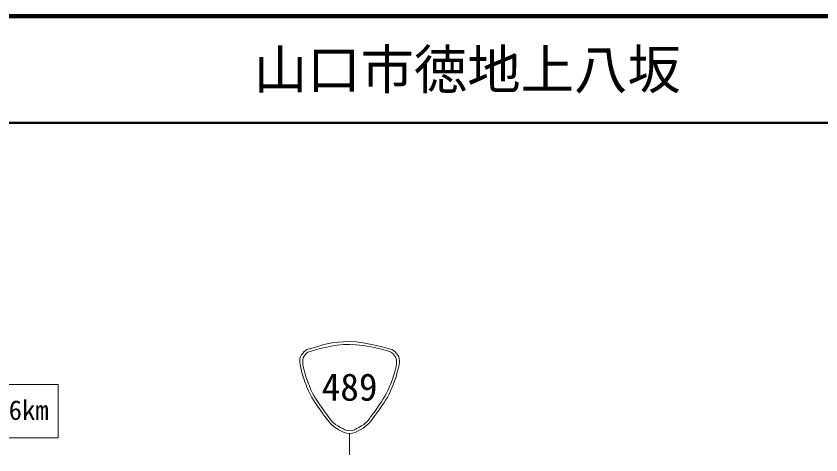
# Model space of a CAD drawing. Units: millimetres, scale not verified. Extents: x 40000 to 680000, y 20000 to 380000.
# Drawn here: x 382772 to 458146, y 338906 to 380000 of the extents above; entities that cross this region are included whole.
import ezdxf
from ezdxf.enums import TextEntityAlignment as Align

# ---------------------------------------------------------------- set-up
doc = ezdxf.new("R2010")
doc.units = ezdxf.units.MM
doc.header["$LTSCALE"] = 1000
for name, color, linetype, lineweight in [('M-STR-STRC', 7, 'Continuous', 13), ('M-TTL', 2, 'Continuous', 140), ('M-TTL-LINE', 7, 'Continuous', 50)]:
    doc.layers.add(name, color=color, linetype=linetype, lineweight=lineweight)
doc.layers.add('M-TTL-TXT', color=7, linetype='Continuous')
doc.styles.add('ＭＳ ゴシック', font='')
doc.styles.get('ＭＳ ゴシック').set_extended_font_data('MS Gothic')

msp = doc.modelspace()

# ---------------------------------------------------------------- linework, layer by layer
at = {"layer": 'M-STR-STRC'}
for p, q in [((371718, 345490), (386718, 345490)), ((386718, 345490), (386718, 340490)), ((414007, 340906), (414007, 338906)), ((386718, 340490), (371718, 340490))]:
    msp.add_line(p, q, dxfattribs=at)
for points, knots in [([(410007, 348763), (411707, 349292), (412418, 349518), (414007, 349511), (415597, 349505), (417769, 348836), (418007, 348763)], [0, 0, 0, 0, 1, 1, 1, 2, 2, 2, 2]), ([(410105, 348524), (410842, 348754), (412456, 349257), (414007, 349257), (415558, 349257), (417671, 348605), (417909, 348531)], [0, 0, 0, 0, 1, 1, 1, 2, 2, 2, 2]), ([(410007, 348763), (409771, 348616), (409659, 348494), (409507, 348263), (409187, 347773), (409373, 347338), (409507, 346763)], [0, 0, 0, 0, 1, 1, 1, 2, 2, 2, 2]), ([(410101, 348528), (410046, 348480), (409868, 348323), (409757, 348160), (409470, 347733), (409690, 347021), (409745, 346842)], [0, 0, 0, 0, 1, 1, 1, 2, 2, 2, 2]), ([(417911, 348531), (417967, 348483), (418147, 348324), (418257, 348160), (418546, 347732), (418325, 347019), (418270, 346841)], [0, 0, 0, 0, 1, 1, 1, 2, 2, 2, 2]), ([(418007, 348763), (418244, 348616), (418356, 348494), (418507, 348263), (418828, 347773), (418642, 347338), (418507, 346763)], [0, 0, 0, 0, 1, 1, 1, 2, 2, 2, 2]), ([(409507, 346763), (409688, 346064), (409775, 345835), (410007, 345263), (410436, 344208), (410745, 343854), (411507, 342763)], [0, 0, 0, 0, 1, 1, 1, 2, 2, 2, 2]), ([(409745, 346842), (409922, 346155), (410008, 345931), (410236, 345368), (410660, 344323), (410967, 343972), (411722, 342892)], [0, 0, 0, 0, 1, 1, 1, 2, 2, 2, 2]), ([(418270, 346842), (418093, 346155), (418007, 345931), (417779, 345368), (417355, 344323), (417048, 343972), (416293, 342892)], [0, 0, 0, 0, 1, 1, 1, 2, 2, 2, 2]), ([(418507, 346763), (418327, 346064), (418240, 345835), (418007, 345263), (417579, 344208), (417270, 343854), (416507, 342763)], [0, 0, 0, 0, 1, 1, 1, 2, 2, 2, 2]), ([(411507, 342763), (412057, 342037), (412267, 341634), (413007, 341263), (413378, 341077), (413593, 340907), (414007, 340907), (414422, 340907), (414637, 341077), (415007, 341263), (415748, 341634), (415958, 342037), (416507, 342763)], [0, 0, 0, 0, 1, 1, 1, 2, 2, 2, 3, 3, 3, 4, 4, 4, 4]), ([(411684, 342940), (412219, 342233), (412419, 341833), (413144, 341480), (413466, 341323), (413650, 341172), (414007, 341172), (414365, 341172), (414549, 341323), (414871, 341480), (415596, 341833), (415796, 342233), (416331, 342940)], [0, 0, 0, 0, 1, 1, 1, 2, 2, 2, 3, 3, 3, 4, 4, 4, 4])]:
    msp.add_open_spline(points, degree=3, knots=knots, dxfattribs=at)
at = {"layer": 'M-TTL'}
msp.add_line((680000, 380000), (40000, 380000), dxfattribs=at)
at = {"layer": 'M-TTL-LINE'}
msp.add_line((40000, 370000), (680000, 370000), dxfattribs=at)

# ---------------------------------------------------------------- texts
at = {"layer": 'M-STR-STRC', "style": 'ＭＳ ゴシック'}
msp.add_text('489', height=2566, dxfattribs=at).set_placement((414007, 345263), align=Align.MIDDLE_CENTER)
msp.add_text('阿東 26km', height=1833, dxfattribs=at).set_placement((374584, 341637), align=Align.BOTTOM_LEFT)
at = {"layer": 'M-TTL-TXT', "style": 'ＭＳ ゴシック'}
msp.add_text('山口市徳地上八坂', height=3666, dxfattribs=at).set_placement((405024, 375000), align=Align.MIDDLE_LEFT)

doc.saveas('drawing.dxf')
